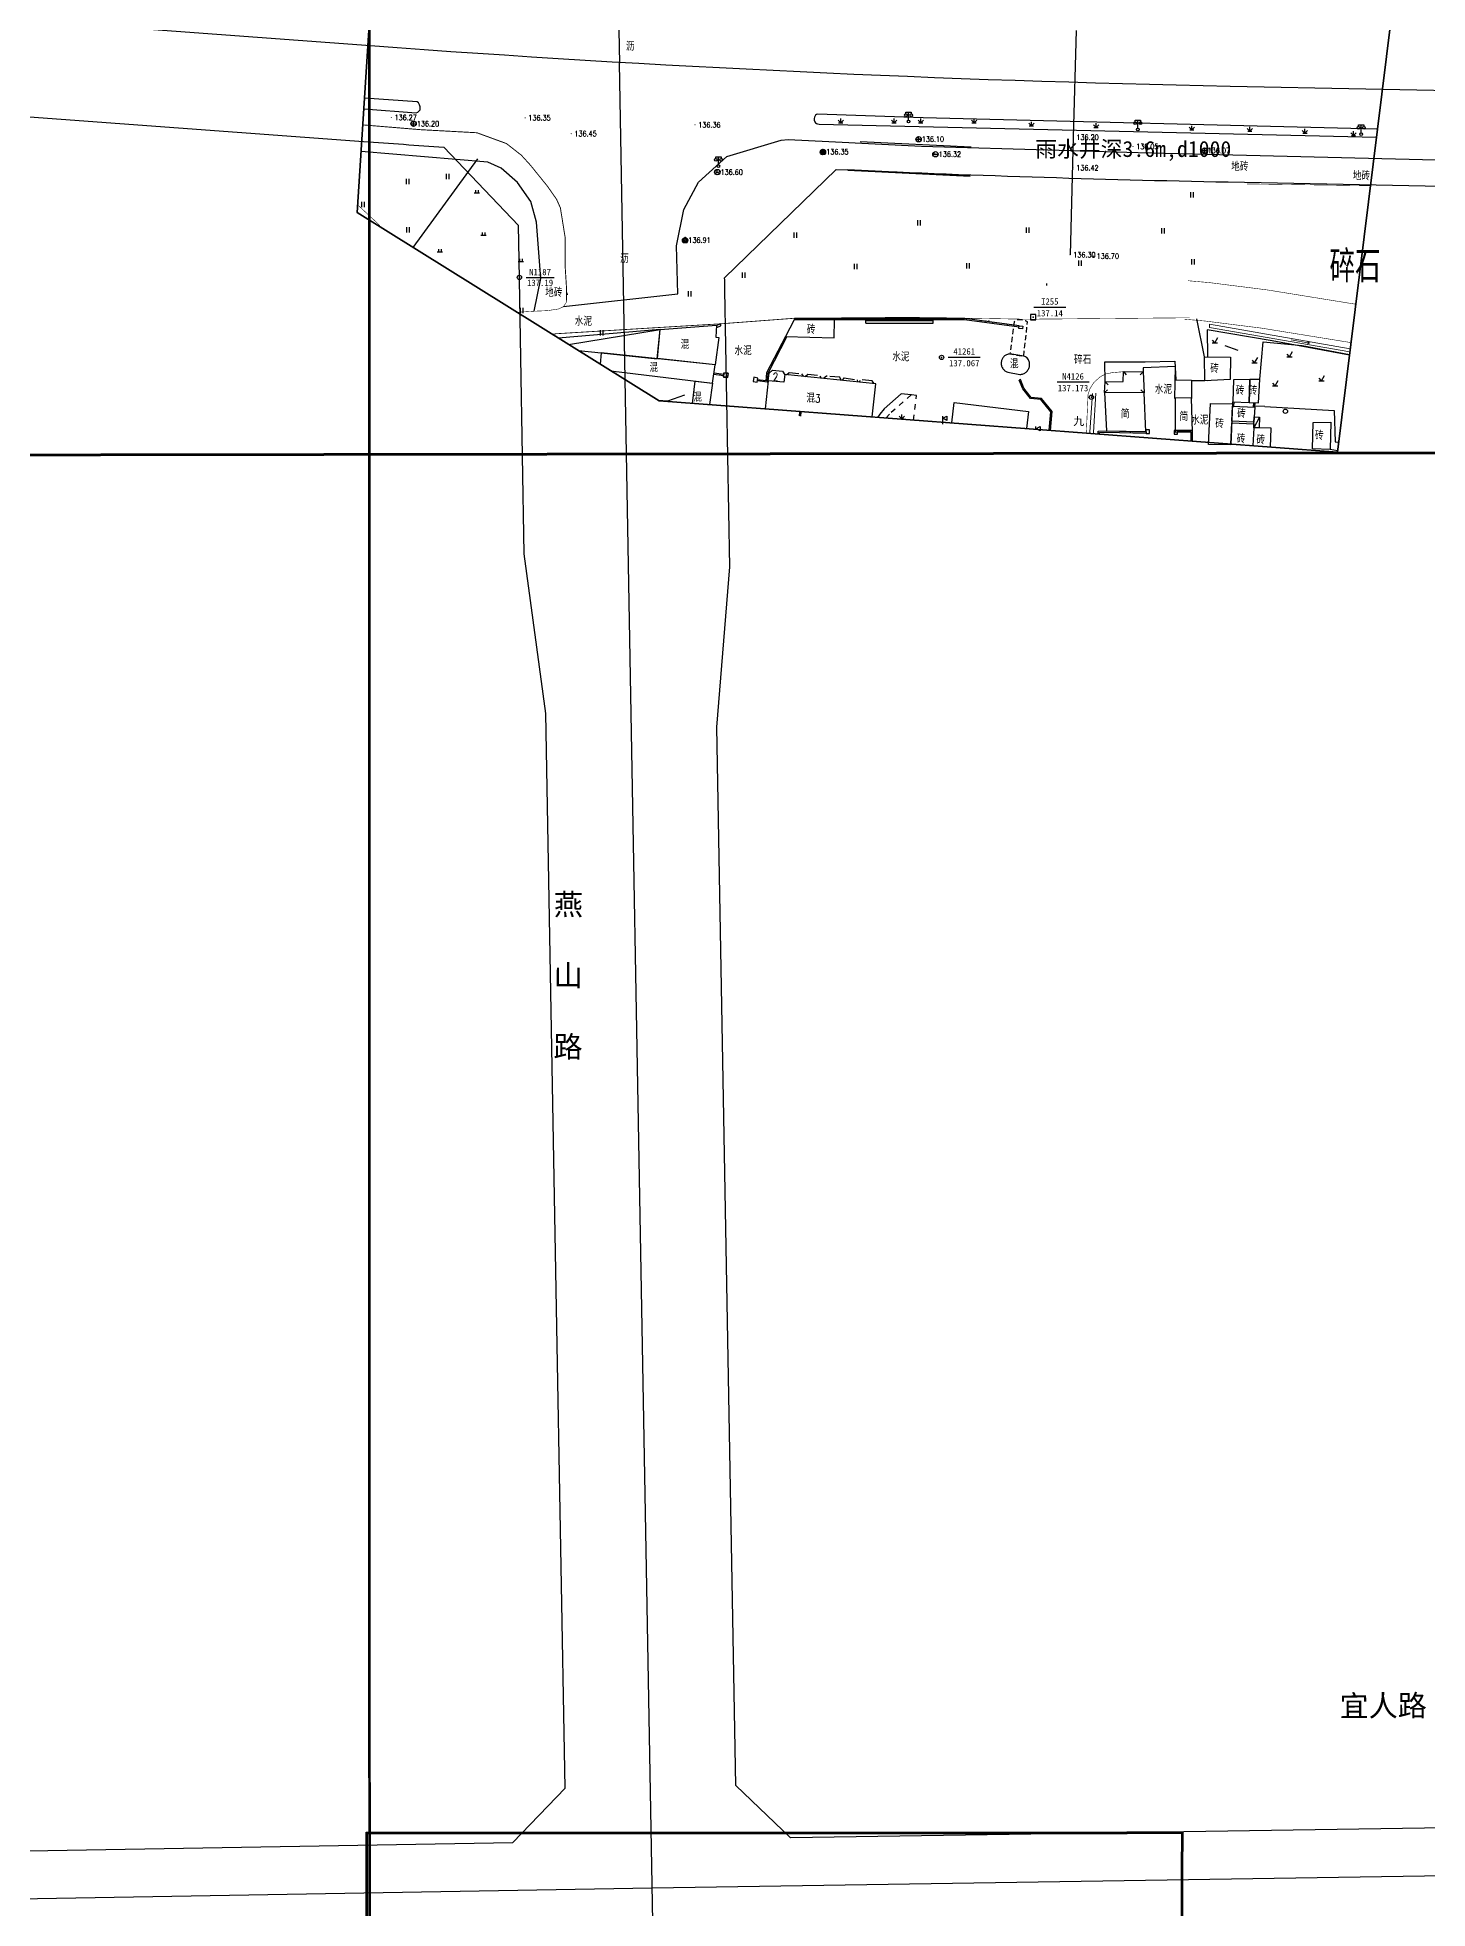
# Model space of a CAD drawing. Extents: x 529262 to 576451, y 2694391 to 2717535.
# Drawn here: x 565071.8 to 565332.5, y 2709856.5 to 2710207.3 of the extents above; entities that cross this region are included whole.
import ezdxf
from ezdxf.enums import TextEntityAlignment as Align
from ezdxf.xclip import XClip

# ---------------------------------------------------------------- set-up
doc = ezdxf.new("R2010")
doc.units = 0
doc.header["$XCLIPFRAME"] = 0
for name, pattern in [('ACAD_ISO12W100', [22, 12, -3, 0.5, -3, 0.5, -3]), ('CONTINOUS', [0]), ('X2', [10, 8, -2]), ('X32', [1.5, 1, -0.5]), ('X39', [3, 2.5, -0.5]), ('X5', [3, 2, -1]), ('X6', [2, 1, -1])]:
    doc.linetypes.add(name, pattern=pattern)
doc.layers.add('ASSIST', color=7, linetype='Continuous', plot=False)
doc.layers.add('现状管道深度（物探资料）', color=2, linetype='Continuous', plot=False)
for name, color, linetype in [('COMPONENT', 8, 'Continuous'), ('DLDW', 8, 'Continuous'), ('DLSS', 4, 'Continuous'), ('GCD', 8, 'Continuous'), ('GXYZ', 8, 'Continuous'), ('JMD', 8, 'Continuous'), ('KZD', 8, 'Continuous'), ('PP-COM', 7, 'Continuous'), ('RD-中线', 40, 'Continuous'), ('RD-红线', 7, 'Continuous'), ('RD-路名', 7, 'Continuous'), ('ZBTZ', 8, 'Continuous'), ('ZJ', 7, 'Continuous'), ('污水管径标注_W10-', 202, 'Continuous')]:
    doc.layers.add(name, color=color, linetype=linetype)
for name, color, linetype, lineweight in [('SXSS', 5, 'Continuous', 0), ('控制界线1', 30, 'ACAD_ISO12W100', 35), ('规划人行道', 130, 'CONTINOUS', 30), ('规划道路红线', 5, 'Continuous', 40)]:
    doc.layers.add(name, color=color, linetype=linetype, lineweight=lineweight)
doc.styles.add('HZ', font='rs.shx', dxfattribs={"width": 0.8, "bigfont": 'hztxt.shx'})
doc.styles.get("Standard").update_dxf_attribs({"font": '', "height": 2.5, "bigfont": 'smfs.shx'})
doc.styles.add('宋体', font='', dxfattribs={"width": 0.75})
doc.styles.add('等线体', font='simhei.ttf')
doc.styles.add('黑体', font='simhei.ttf')
doc.styles.get('Standard').set_extended_font_data('FangSong_GB2312')
doc.styles.get('宋体').set_extended_font_data('SimSun')
doc.linetypes.add('1161', pattern='A,0,[149,AAA.SHX,S=0.15,R=0,X=0,Y=0],-1.6', length=1.6)
doc.linetypes.add('445', pattern='A,8,-0.5,[147,AAA.SHX,S=1,R=0,X=0,Y=0],-1.5', length=10)

# ---------------------------------------------------------------- blocks, each defined once
blk = doc.blocks.new('A$C19FD0107')
at = {"layer": 'RD-中线', "color": 8, "linetype": 'Continuous', "flags": 128}
blk.add_lwpolyline([(-5819, 15908.17), (-5817.04, 15811.91)], dxfattribs=at)
blk.add_lwpolyline([(-6335.34, 15847.56, -0.022733), (-6280.83, 15846.02), (-5863.74, 15815.18, 0.013451), (-5702.53, 15807.61), (-5575.3, 15805.07, -0.027271), (-5520.95, 15801.01, -0.00117), (-5519.09, 15800.76), (-5286.59, 15769.48, 0.015336), (-5256.09, 15766.32), (-4915.64, 15741.63)], format="xyb", dxfattribs=at)
at = {"layer": 'RD-中线', "color": 8, "flags": 128}
blk.add_lwpolyline([(-5762.64, 14682.49), (-5762.64, 14832.98, 0.093166), (-5776.29, 14905.6), (-5791.17, 14943.77, -0.089115), (-5804.79, 15013.17), (-5808.36, 15235.17, -0.006763), (-5808.37, 15237.88), (-5807.76, 15293.23, 0.007241), (-5807.77, 15296.13), (-5817.04, 15811.91)], format="xyb", dxfattribs=at)
at = {"layer": 'RD-中线', "color": 8}
blk.add_lwpolyline([(-5541.36, 15473.92), (-5810.89, 15469.75)], dxfattribs=at)
at = {"layer": 'RD-中线', "color": 8, "flags": 128}
blk.add_lwpolyline([(-5810.89, 15469.73), (-5958.71, 15467.19)], dxfattribs=at)
at = {"layer": 'RD-红线', "color": 8}
blk.add_line((-5837.05, 15478.3), (-5827.23, 15488.48), dxfattribs=at)
at = {"layer": 'RD-红线', "color": 8, "linetype": 'Continuous', "flags": 128}
for points in [[(-6265.39, 15826.83), (-5865.06, 15797.23, 0.001254), (-5849.97, 15796.15)], [(-5776.43, 15791.98, 0.006095), (-5702.89, 15789.62), (-5582.77, 15787.21)]]:
    blk.add_lwpolyline(points, format="xyb", dxfattribs=at)
at = {"layer": 'RD-红线', "color": 8}
for points in [[(-5836, 15781.46), (-5849.97, 15796.15, 0.389018)], [(-5776.43, 15791.98), (-5797.32, 15771.64, 0.432604)]]:
    blk.add_lwpolyline(points, format="xyb", dxfattribs=at)
for points in [[(-5830.85, 15689.96), (-5834.89, 15719.9), (-5835.88, 15775.05), (-5836, 15781.46)], [(-5798.8, 15687.42), (-5796.34, 15717.47), (-5797.27, 15769.33), (-5797.31, 15771.19), (-5797.32, 15771.64)], [(-5795.23, 15488.97), (-5798.8, 15687.42)], [(-5784.98, 15479.15), (-5795.23, 15488.97)], [(-5559.52, 15482.64), (-5784.98, 15479.15)]]:
    blk.add_lwpolyline(points, dxfattribs=at)
at = {"layer": 'RD-红线', "color": 8, "flags": 128}
for points in [[(-5827.23, 15488.48), (-5828.85, 15578.46), (-5830.85, 15689.96)], [(-6124.15, 15473.35), (-5837.07, 15478.28)]]:
    blk.add_lwpolyline(points, dxfattribs=at)
blk = doc.blocks.new('GC200')
at = {"linetype": 'Continuous', "const_width": 0.2, "flags": 128}
blk.add_lwpolyline([(-0.1, 0, 1), (0.1, 0, 1)], format="xyb", close=True, dxfattribs=at)
blk = doc.blocks.new('gcbj0102')
for p, q in [((-1, 0), (1, 0)), ((0, -1), (0, 1))]:
    blk.add_line(p, q)
blk.add_circle((0, 0), 1)
blk = doc.blocks.new('*U11')
at = {"linetype": 'Continuous'}
for points in [[(-1.14, -0.07), (-0.87, -0.76), (-1.13, 0.09)], [(-1.13, 0.09), (-0.73, -0.88), (-1.09, 0.24)], [(-0.73, -0.88), (-1.13, 0.09), (-0.87, -0.76)], [(-0.36, 0.24), (-0.55, 0.84), (-1.09, 0.24)], [(-0.73, 0.74), (-1.09, 0.24), (-0.55, 0.84)], [(-1.09, 0.24), (-0.73, 0.74), (-1.01, 0.43)], [(-0.5, -0.19), (-1.09, 0.24), (-0.73, -0.88)], [(-0.88, 0.6), (-1.01, 0.43), (-0.73, 0.74)], [(-0.55, 0.84), (-0.36, 0.24), (-0.35, 0.91)], [(-0.14, 0.93), (-0.35, 0.91), (-0.36, 0.24)], [(-0.14, 0.93), (0.09, 0.24), (0.07, 0.91)], [(0.81, 0.24), (0.07, 0.91), (0.09, 0.24)], [(0.07, 0.91), (0.81, 0.24), (0.27, 0.84)], [(0.22, -0.19), (0.45, -0.88), (0.81, 0.24)], [(0.73, 0.43), (0.27, 0.84), (0.81, 0.24)], [(0.27, 0.84), (0.73, 0.43), (0.45, 0.74)], [(0.6, 0.6), (0.45, 0.74), (0.73, 0.43)], [(0.59, -0.76), (0.81, 0.24), (0.45, -0.88)], [(0.81, 0.24), (0.59, -0.76), (0.85, 0.09)], [(0.7, -0.61), (0.85, 0.09), (0.59, -0.76)], [(0.85, 0.09), (0.7, -0.61), (0.86, -0.07)], [(-0.87, -0.76), (-1.14, -0.07), (-0.98, -0.61)], [(-1.12, -0.26), (-0.98, -0.61), (-1.14, -0.07)], [(-0.98, -0.61), (-1.12, -0.26), (-1.07, -0.44)], [(-0.73, -0.88), (-0.55, -0.98), (-0.14, -0.45)], [(-0.35, -1.05), (-0.14, -0.45), (-0.55, -0.98)], [(-0.14, -0.45), (-0.35, -1.05), (0.45, -0.88)], [(-0.14, -1.07), (0.45, -0.88), (-0.35, -1.05)], [(0.45, -0.88), (-0.14, -1.07), (0.27, -0.98)], [(0.07, -1.05), (0.27, -0.98), (-0.14, -1.07)], [(0.79, -0.44), (0.86, -0.07), (0.7, -0.61)], [(0.86, -0.07), (0.79, -0.44), (0.84, -0.26)]]:
    blk.add_solid(points, dxfattribs=at)
blk = doc.blocks.new('gcbj0112')
at = {"linetype": 'Continuous'}
for p, q in [((-1.09, 0.24), (-0.5, -0.19)), ((-0.36, 0.24), (-1.09, 0.24)), ((-0.14, 0.93), (-0.36, 0.24)), ((0.09, 0.24), (-0.14, 0.93)), ((0.81, 0.24), (0.09, 0.24)), ((0.22, -0.19), (0.81, 0.24)), ((-0.5, -0.19), (-0.73, -0.88)), ((-0.73, -0.88), (-0.14, -0.45)), ((-0.14, -0.45), (0.45, -0.88)), ((0.45, -0.88), (0.22, -0.19))]:
    blk.add_line(p, q, dxfattribs=at)
blk.add_circle((-0.14, -0.07), 1, dxfattribs=at)
for p in [(-1.09, 0.24), (-0.14, 0.93), (0.81, 0.24), (-0.73, -0.88), (0.45, -0.88)]:
    blk.add_point(p, dxfattribs=at)
blk.add_blockref('*U11', (0, 0), dxfattribs=at)
blk = doc.blocks.new('gcbj0101')
blk.add_line((-1, 0), (1, 0))
blk.add_circle((0, 0), 1)
blk = doc.blocks.new('gcbj0107')
for q in [(-0.87, -0.5), (0, 1), (0.87, -0.5)]:
    blk.add_line((0, 0), q)
blk.add_circle((0, 0), 1)

msp = doc.modelspace()

# ---------------------------------------------------------------- linework, layer by layer
at = {"const_width": 0.5}
for points in [[(565062.29, 2710848.526), (565062.311, 2710129.036), (565387.805, 2710129.522), (565387.797, 2710202.437), (565633.664, 2710202.354), (565633.677, 2710848.495), (565062.29, 2710848.526)], [(564562.501, 2710307.522), (564562.421, 2709590.678), (564888.143, 2709590.86), (564888.226, 2709664.058), (565134.095, 2709664.095), (565134.027, 2710310.134), (564562.501, 2710307.522)], [(565286.483, 2709870.726), (565133.543, 2709870.659), (565133.687, 2709298.957), (565665.616, 2709299.237), (565665.521, 2709371.101), (565911.301, 2709371.252), (565911.184, 2709809.956), (565286.302, 2709807.243), (565286.483, 2709870.726)]]:
    msp.add_lwpolyline(points, dxfattribs=at)
at = {"layer": 'ASSIST', "color": 252, "linetype": 'Continuous', "flags": 128}
for points in [[(565227.121, 2710153.749), (565239.771, 2710153.755)], [(565227.121, 2710153.749), (565239.771, 2710153.755)], [(565193.125, 2710140.233), (565189.942, 2710139.141), (565188.233, 2710139.272)], [(565193.125, 2710140.233), (565189.942, 2710139.141), (565188.233, 2710139.272)]]:
    msp.add_lwpolyline(points, dxfattribs=at)
at = {"layer": 'ASSIST', "color": 252, "linetype": 'Continuous', "elevation": 135.708, "flags": 128}
msp.add_lwpolyline([(565294.461, 2710149.589), (565296.888, 2710148.698)], dxfattribs=at)
msp.add_lwpolyline([(565294.461, 2710149.589), (565296.888, 2710148.698)], dxfattribs=at)
at = {"layer": 'ASSIST', "color": 252, "linetype": 'Continuous'}
for p in [(565216.954, 2710154.648), (565216.954, 2710154.648), (565249.665, 2710154.117), (565249.665, 2710154.117), (565250.192, 2710154.1), (565250.192, 2710154.1)]:
    msp.add_point(p, dxfattribs=at)
at = {"layer": 'DLDW', "color": 252}
for p, q in [((565234.676, 2710192.992, 138.652), (565234.676, 2710193.292, 138.652)), ((565234.676, 2710193.292, 138.652), (565235.676, 2710193.292, 138.652)), ((565235.176, 2710191.792, 138.652), (565235.176, 2710193.292, 138.652)), ((565235.676, 2710193.292, 138.652), (565235.676, 2710192.992, 138.652)), ((565277.655, 2710191.514, 139.499), (565277.655, 2710191.814, 139.499)), ((565277.655, 2710191.814, 139.499), (565278.655, 2710191.814, 139.499)), ((565278.155, 2710190.314, 139.499), (565278.155, 2710191.814, 139.499)), ((565278.655, 2710191.814, 139.499), (565278.655, 2710191.514, 139.499)), ((565319.537, 2710190.626, 140.976), (565319.537, 2710190.926, 140.976)), ((565319.537, 2710190.926, 140.976), (565320.537, 2710190.926, 140.976)), ((565320.037, 2710189.426, 140.976), (565320.037, 2710190.926, 140.976)), ((565320.537, 2710190.926, 140.976), (565320.537, 2710190.626, 140.976)), ((565198.991, 2710184.625, 138.679), (565198.991, 2710184.925, 138.679)), ((565198.991, 2710184.925, 138.679), (565199.991, 2710184.925, 138.679)), ((565199.491, 2710183.425, 138.679), (565199.491, 2710184.925, 138.679)), ((565199.991, 2710184.925, 138.679), (565199.991, 2710184.625, 138.679)), ((565241.568, 2710134.811, 136.973), (565241.568, 2710136.311, 136.973)), ((565241.568, 2710135.911, 136.973), (565242.368, 2710136.311, 136.973)), ((565242.368, 2710135.511, 136.973), (565241.568, 2710135.911, 136.973)), ((565242.368, 2710136.311, 136.973), (565242.368, 2710135.511, 136.973)), ((565259.042, 2710133.964, 136.884), (565259.842, 2710134.364, 136.884)), ((565259.042, 2710133.854), (565259.042, 2710134.364)), ((565259.842, 2710133.564, 136.884), (565259.042, 2710133.964, 136.884)), ((565259.842, 2710134.364, 136.884), (565259.842, 2710133.564, 136.884))]:
    msp.add_line(p, q, dxfattribs=at)
at = {"layer": 'DLDW', "color": 252, "linetype": 'Continuous'}
for p, q in [((565227.12, 2710154.749), (565239.771, 2710154.755)), ((565227.121, 2710153.749), (565227.12, 2710154.749)), ((565227.121, 2710154.249), (565239.771, 2710154.255)), ((565239.771, 2710153.755), (565239.771, 2710154.755))]:
    msp.add_line(p, q, dxfattribs=at)
at = {"layer": 'DLDW', "color": 252, "linetype": '1161', "flags": 128}
msp.add_lwpolyline([(565243.25, 2710135.046), (565243.731, 2710138.875), (565257.673, 2710137.167), (565257.281, 2710133.987)], dxfattribs=at)
at = {"layer": 'DLDW', "color": 252}
for centre in [(565234.676, 2710192.742, 138.652), (565235.176, 2710191.542, 138.652), (565235.676, 2710192.742, 138.652), (565277.655, 2710191.264, 139.499), (565278.655, 2710191.264, 139.499), (565278.155, 2710190.064, 139.499), (565319.537, 2710190.376, 140.976), (565320.037, 2710189.175, 140.976), (565320.537, 2710190.376, 140.976), (565198.991, 2710184.375, 138.679), (565199.991, 2710184.375, 138.679), (565199.491, 2710183.175, 138.679)]:
    msp.add_circle(centre, 0.25, dxfattribs=at)
at = {"layer": 'DLSS', "linetype": 'Continuous', "flags": 128}
for points, const_width, elevation in [([(565132.813, 2710190.926), (565143.596, 2710190.03), (565154.213, 2710189.452), (565159.758, 2710187.424), (565162.553, 2710185.237), (565164.258, 2710183.365), (565167.416, 2710179.457), (565169.166, 2710176.96), (565169.871, 2710175.356), (565170.786, 2710169.669), (565170.787, 2710164.065), (565171.033, 2710160.073), (565170.983, 2710157.639)], 0.175, 136.085), ([(565321.764, 2710179.518), (565298.651, 2710179.86)], 0.1, 24.55), ([(565287.577, 2710161.709), (565291.575, 2710161.355), (565302.411, 2710159.989), (565319.013, 2710157.304)], 0.1, 24.55), ([(565257.201, 2710154.493), (565287.894, 2710154.763)], 0.1, 136.869), ([(565286.939, 2710154.492), (565290.802, 2710154.15), (565301.379, 2710152.817), (565318.121, 2710150.109)], 0.1, 24.55), ([(565275.447, 2710144.66), (565273.308, 2710144.46), (565272.067, 2710144.213), (565271.111, 2710143.697), (565269.927, 2710142.646), (565269.182, 2710141.482), (565268.8, 2710140.332)], 0.1, 136.818), ([(565268.494, 2710133.14), (565268.829, 2710140.374)], 0.1, 139.191)]:
    msp.add_lwpolyline(points, dxfattribs=dict(at, const_width=const_width, elevation=elevation))
at = {"layer": 'DLSS', "linetype": 'Continuous', "elevation": 137.278, "flags": 128}
msp.add_lwpolyline([(565191.88, 2710159.221), (565191.672, 2710168.258), (565193.014, 2710175.05), (565195.798, 2710180.168), (565201.056, 2710185.021), (565211.246, 2710188.078), (565212.611, 2710188.178), (565220.222, 2710187.832), (565237.616, 2710186.931), (565263.387, 2710186.162), (565278.244, 2710185.729), (565410.335, 2710182.487), (565423.672, 2710182.393), (565427.826, 2710180.632), (565437.131, 2710172.683), (565442.572, 2710162.978)], dxfattribs=at)
at = {"layer": 'DLSS', "linetype": 'X2', "const_width": 0.1, "flags": 128}
for points in [[(565136.325, 2710171.626), (565135.673, 2710172.389), (565131.853, 2710175.936)], [(565170.983, 2710157.639), (565170.452, 2710156.858), (565169.524, 2710156.412), (565167.464, 2710156.102), (565164.93, 2710155.99), (565161.735, 2710155.788)]]:
    msp.add_lwpolyline(points, dxfattribs=at)
at = {"layer": 'DLSS', "linetype": 'Continuous', "const_width": 0.15, "flags": 128}
for points in [[(565186.992, 2710152.857), (565169.172, 2710151.776), (565168.32, 2710151.684)], [(565186.992, 2710152.857), (565199.931, 2710153.633), (565213.751, 2710154.673), (565234.745, 2710154.833), (565245.351, 2710154.703)]]:
    msp.add_lwpolyline(points, dxfattribs=at)
at = {"layer": 'DLSS', "linetype": 'Continuous', "const_width": 0.1}
msp.add_lwpolyline([(565257.201, 2710154.493), (565245.351, 2710154.703)], dxfattribs=at)
at = {"layer": 'DLSS', "linetype": 'X6', "elevation": 137.162}
msp.add_lwpolyline([(565236.098, 2710135.586), (565236.675, 2710140.174), (565235.622, 2710140.309), (565231.573, 2710136.711), (565230.953, 2710135.974)], dxfattribs=at)
at = {"layer": 'JMD', "linetype": 'Continuous'}
for p, q in [((565261.108, 2710160.809, 137.286), (565261.116, 2710161.209, 137.286)), ((565171.174, 2710159.067, 137.286), (565171.152, 2710159.467, 137.286)), ((565213.754, 2710154.649), (565213.707, 2710154.398)), ((565215.982, 2710154.7), (565215.982, 2710154.45)), ((565218.754, 2710154.646), (565218.754, 2710154.406)), ((565220.982, 2710154.694), (565220.982, 2710154.444)), ((565223.754, 2710154.642), (565223.754, 2710154.402)), ((565225.982, 2710154.688), (565225.982, 2710154.438)), ((565228.754, 2710154.638), (565228.754, 2710154.398)), ((565230.982, 2710154.682), (565230.982, 2710154.432)), ((565233.754, 2710154.635), (565233.754, 2710154.395)), ((565235.982, 2710154.674), (565235.982, 2710154.424)), ((565238.754, 2710154.631), (565238.754, 2710154.391)), ((565240.982, 2710154.667), (565240.982, 2710154.417)), ((565243.754, 2710154.628), (565243.754, 2710154.388)), ((565245.979, 2710154.614), (565245.942, 2710154.367)), ((565248.727, 2710154.221), (565248.695, 2710153.983)), ((565248.727, 2710154.221), (565248.707, 2710154.072)), ((565250.924, 2710153.876), (565250.887, 2710153.629)), ((565253.683, 2710153.56), (565253.651, 2710153.322)), ((565171.422, 2710149.751), (565188.58, 2710152.555)), ((565211.758, 2710150.628), (565211.971, 2710150.517)), ((565209.461, 2710146.186), (565209.675, 2710146.076)), ((565199.776, 2710144.231, 137.202), (565199.742, 2710143.993, 137.202)), ((565208.422, 2710143.204), (565208.672, 2710143.186)), ((565256.128, 2710143.163, 135.918), (565255.897, 2710143.068)), ((565272.043, 2710142.772), (565272.592, 2710142.19)), ((565275.444, 2710144.67), (565276.001, 2710144.096)), ((565279.158, 2710144.658), (565278.603, 2710144.082)), ((565257.721, 2710140.45), (565257.528, 2710140.308)), ((565257.921, 2710140.15), (565257.727, 2710139.993)), ((565271.886, 2710140.73), (565272.474, 2710141.272)), ((565279.321, 2710140.693), (565278.745, 2710141.249)), ((565261.549, 2710137.845), (565261.362, 2710137.694)), ((565261.787, 2710137.6), (565261.593, 2710137.443)), ((565295.942, 2710138.633), (565296.192, 2710138.625)), ((565300.129, 2710138.507), (565299.879, 2710138.515)), ((565300.991, 2710136.111, 136.553), (565299.9, 2710134.152, 137.573)), ((565276.717, 2710133.449), (565276.712, 2710133.199)), ((565287.301, 2710133.629), (565287.301, 2710133.379))]:
    msp.add_line(p, q, dxfattribs=at)
at = {"layer": 'JMD', "linetype": 'Continuous', "flags": 128}
for points, elevation in [([(565188.582, 2710152.557), (565199.175, 2710153.349), (565199.021, 2710151.136), (565199.568, 2710151.065), (565198.901, 2710145.933), (565188.056, 2710147.144)], 138.351), ([(565290.688, 2710147.446), (565295.559, 2710147.38), (565295.474, 2710143.195), (565290.745, 2710142.917)], 136.651), ([(565271.886, 2710140.73), (565272.043, 2710142.772), (565275.396, 2710142.831), (565275.444, 2710144.67), (565279.158, 2710144.658), (565279.321, 2710140.693)], 137.057), ([(565299.161, 2710143.198), (565296.085, 2710143.123), (565295.954, 2710138.992), (565299.024, 2710138.894)], 136.983), ([(565301.009, 2710143.193), (565299.161, 2710143.198), (565299.024, 2710138.894), (565300.781, 2710138.838)], 136.983), ([(565271.886, 2710140.73), (565272.28, 2710133.58), (565279.665, 2710133.446), (565279.333, 2710140.679)], 137.057), ([(565288.245, 2710139.718), (565285.131, 2710139.757), (565285.15, 2710133.313), (565288.425, 2710133.402)], 137.12), ([(565291.766, 2710138.682), (565295.942, 2710138.633), (565295.61, 2710130.934), (565291.425, 2710131.019)], 136.775), ([(565299.939, 2710135.191), (565295.802, 2710135.37), (565295.922, 2710138.161), (565300.112, 2710137.98)], 137.511), ([(565300.991, 2710136.111), (565300.926, 2710134.119), (565299.9, 2710134.152), (565299.937, 2710134.874), (565299.939, 2710135.191), (565300, 2710136.173)], 136.553), ([(565280.329, 2710133.073), (565280.337, 2710133.751), (565279.66, 2710133.759), (565279.693, 2710133.083)], 137.584), ([(565314.335, 2710135.175), (565314.251, 2710130.057), (565310.902, 2710130.162), (565311.057, 2710135.144)], 136.962)]:
    msp.add_lwpolyline(points, close=True, dxfattribs=dict(at, elevation=elevation))
for points in [[(565199.145, 2710152.954), (565199.967, 2710153.249), (565199.97, 2710153.619), (565199.166, 2710153.33)], [(565212.09, 2710151.27), (565221.207, 2710151.01), (565221.27, 2710154.395), (565213.707, 2710154.398)], [(565255.934, 2710153.259), (565256.598, 2710153.188), (565256.52, 2710152.69), (565255.856, 2710152.761)], [(565201.258, 2710143.561), (565201.325, 2710144.353), (565200.512, 2710144.393), (565200.445, 2710143.601)], [(565200.548, 2710144.425), (565201.334, 2710144.312), (565201.239, 2710143.551), (565200.453, 2710143.664)], [(565206.918, 2710143.443), (565206.141, 2710143.598), (565205.998, 2710142.823), (565206.775, 2710142.668)], [(565285.609, 2710132.944), (565285.617, 2710133.628), (565285.13, 2710133.628), (565284.98, 2710133.63), (565284.972, 2710132.954)]]:
    msp.add_lwpolyline(points, close=True, dxfattribs=at)
for points in [[(565255.897, 2710153.022), (565245.675, 2710154.386), (565213.707, 2710154.398)], [(565255.934, 2710153.259), (565245.691, 2710154.626), (565213.754, 2710154.649)], [(565173.263, 2710148.603), (565177.548, 2710148.188), (565188.05, 2710147.079), (565188.58, 2710152.555), (565169.474, 2710150.965)], [(565212.356, 2710151.263), (565208.781, 2710144.347), (565208.64, 2710142.685), (565206.82, 2710142.916)], [(565212.09, 2710151.27), (565208.546, 2710144.415), (565208.422, 2710142.954), (565206.864, 2710143.152)], [(565254.139, 2710147.991), (565253.989, 2710147.972), (565253.842, 2710147.94), (565253.697, 2710147.896), (565253.557, 2710147.839), (565253.422, 2710147.771), (565253.294, 2710147.691), (565253.173, 2710147.6), (565253.06, 2710147.5), (565252.957, 2710147.39), (565252.863, 2710147.271), (565252.78, 2710147.145), (565252.708, 2710147.012), (565252.647, 2710146.874), (565252.599, 2710146.731), (565252.563, 2710146.584), (565252.54, 2710146.435), (565252.529, 2710146.284), (565252.532, 2710146.133), (565252.548, 2710145.983), (565252.576, 2710145.834), (565252.618, 2710145.689), (565252.671, 2710145.548), (565252.737, 2710145.412), (565252.813, 2710145.282), (565252.901, 2710145.159), (565252.999, 2710145.044), (565253.107, 2710144.938), (565253.223, 2710144.841), (565253.347, 2710144.755), (565253.478, 2710144.68), (565253.615, 2710144.616), (565253.757, 2710144.565), (565256.021, 2710144.125), (565256.187, 2710144.135), (565256.351, 2710144.16), (565256.513, 2710144.199), (565256.67, 2710144.252), (565256.822, 2710144.319), (565256.967, 2710144.399), (565257.105, 2710144.492), (565257.234, 2710144.597), (565257.353, 2710144.713), (565257.461, 2710144.839), (565257.558, 2710144.974), (565257.642, 2710145.117), (565257.714, 2710145.267), (565257.771, 2710145.422), (565257.815, 2710145.583), (565257.844, 2710145.746), (565257.859, 2710145.912), (565257.859, 2710146.078), (565257.844, 2710146.243), (565257.814, 2710146.407), (565257.771, 2710146.567), (565257.713, 2710146.722), (565257.641, 2710146.872), (565257.55, 2710147.065), (565257.395, 2710147.245), (565257.264, 2710147.338), (565257.079, 2710147.433), (565256.75, 2710147.554), (565254.153, 2710147.984)], [(565261.561, 2710133.664), (565261.856, 2710137.12), (565259.988, 2710139.414), (565258.045, 2710139.598), (565256.568, 2710141.431), (565255.897, 2710143.068)], [(565295.942, 2710138.633), (565295.954, 2710138.992)], [(565296.177, 2710138.15), (565296.204, 2710138.984)], [(565299.862, 2710137.988), (565299.89, 2710138.867)], [(565300.112, 2710137.98), (565300.14, 2710138.859)], [(565270.716, 2710132.973), (565270.717, 2710133.498)], [(565270.717, 2710133.498), (565272.275, 2710133.545)], [(565270.966, 2710132.954), (565270.967, 2710133.256)], [(565270.967, 2710133.256), (565272.283, 2710133.295)], [(565272.27, 2710133.295), (565279.69, 2710133.135)], [(565272.275, 2710133.545), (565279.678, 2710133.385)], [(565288.424, 2710133.63), (565285.617, 2710133.628)], [(565288.174, 2710133.38), (565285.617, 2710133.378)], [(565288.172, 2710131.655), (565288.174, 2710133.38)], [(565288.422, 2710131.636), (565288.424, 2710133.63)]]:
    msp.add_lwpolyline(points, dxfattribs=at)
at = {"layer": 'JMD', "linetype": 'X32', "flags": 128}
msp.add_lwpolyline([(565256.75, 2710147.554), (565257.472, 2710153.998), (565257.331, 2710154.087), (565257.108, 2710154.171), (565256.657, 2710154.305), (565256.304, 2710154.374), (565255.907, 2710154.386), (565255.507, 2710154.365), (565255.194, 2710154.24), (565254.97, 2710153.993), (565254.153, 2710147.984)], close=True, dxfattribs=at)
at = {"layer": 'JMD', "linetype": '445', "flags": 128}
for points, elevation in [([(565317.828, 2710147.739), (565303.34, 2710150.421), (565291.188, 2710152.528), (565291.219, 2710147.439)], 136.273), ([(565301.012, 2710143.242), (565301.683, 2710150.26), (565308.975, 2710149.563), (565317.848, 2710147.902)], 136.92), ([(565302.005, 2710138.11), (565314.984, 2710137.399), (565315.16, 2710131.497), (565315.812, 2710131.463)], 136.57)]:
    msp.add_lwpolyline(points, dxfattribs=dict(at, elevation=elevation))
at = {"layer": 'JMD', "linetype": 'Continuous', "flags": 128}
for points, elevation in [([(565179.357, 2710144.805), (565198.398, 2710142.493), (565198.901, 2710145.933), (565177.548, 2710148.188), (565177.331, 2710146.067)], 138.351), ([(565194.664, 2710138.713), (565195.17, 2710142.885), (565198.398, 2710142.493), (565197.812, 2710138.476)], 138.351), ([(565200.469, 2710143.89), (565198.666, 2710144.145)], 137.202), ([(565200.49, 2710144.13), (565198.705, 2710144.382)], 137.202), ([(565228.368, 2710136.169), (565229.027, 2710142.394), (565211.958, 2710144.121), (565211.775, 2710142.663), (565208.84, 2710142.926), (565208.28, 2710137.686)], 138.763), ([(565261.81, 2710133.645), (565262.114, 2710137.199), (565260.116, 2710139.653), (565258.173, 2710139.837), (565256.785, 2710141.559), (565256.128, 2710143.163)], 135.918), ([(565295.617, 2710131.093), (565295.788, 2710135.053), (565299.937, 2710134.874), (565299.9, 2710134.152), (565299.709, 2710130.784)], 137.585), ([(565303.029, 2710130.533), (565303.144, 2710134.047), (565299.9, 2710134.152), (565299.709, 2710130.784)], 137.573)]:
    msp.add_lwpolyline(points, dxfattribs=dict(at, elevation=elevation))
at = {"layer": 'JMD', "linetype": 'X5', "elevation": -858.973}
msp.add_lwpolyline([(565208.851, 2710142.89), (565209.006, 2710144.381), (565209.659, 2710144.911), (565211.543, 2710144.774), (565211.971, 2710144.084)], dxfattribs=at)
at = {"layer": 'JMD', "linetype": 'X39', "flags": 128}
for points, elevation in [([(565212.292, 2710144.091), (565212.775, 2710144.525), (565215.019, 2710144.304), (565215.451, 2710143.773)], 139.399), ([(565215.773, 2710143.744), (565216.274, 2710144.177), (565218.503, 2710143.945), (565218.797, 2710143.429)], 139.788), ([(565222.499, 2710143.065), (565222.274, 2710143.613), (565219.778, 2710143.82), (565219.237, 2710143.385)], 143.228), ([(565228.715, 2710142.429), (565228.317, 2710142.955), (565226.32, 2710143.164), (565226.01, 2710142.952), (565225.85, 2710142.716)], 140.494)]:
    msp.add_lwpolyline(points, dxfattribs=dict(at, elevation=elevation))
msp.add_lwpolyline([(565222.781, 2710143.026), (565223.093, 2710143.487), (565225.542, 2710143.145), (565225.612, 2710142.74)], dxfattribs=at)
at = {"layer": 'JMD', "const_width": 1}
msp.add_lwpolyline([(565214.594, 2710136.832), (565215.092, 2710136.79)], dxfattribs=at)
at = {"layer": 'KZD', "linetype": 'Continuous'}
for p, q in [((565163.435, 2710162.33, 137.19), (565168.685, 2710162.33, 137.19)), ((565264.655, 2710156.713), (565258.655, 2710156.713)), ((565248.607, 2710147.338, 137.067), (565242.607, 2710147.338, 137.067)), ((565269.01, 2710142.674, 137.173), (565263.01, 2710142.674, 137.173))]:
    msp.add_line(p, q, dxfattribs=at)
at = {"layer": 'KZD'}
msp.add_lwpolyline([(565258.028, 2710154.373), (565259.028, 2710154.373), (565259.028, 2710155.373), (565258.028, 2710155.373)], close=True, dxfattribs=at)
for centre in [(565162.185, 2710162.33, 137.19), (565241.357, 2710147.338, 137.067), (565269.451, 2710139.87, 137.173)]:
    msp.add_circle(centre, 0.4, dxfattribs=at)
for p in [(565162.185, 2710162.33, 137.19), (565258.528, 2710154.873, 137.139), (565241.357, 2710147.338, 137.067), (565269.451, 2710139.87, 137.173)]:
    msp.add_point(p, dxfattribs=at)
at = {"layer": 'SXSS', "color": 8}
for p, q in [((565306.892, 2710150.657), (565310.329, 2710149.994)), ((565310.329, 2710149.994), (565309.872, 2710149.79)), ((565310.329, 2710149.994), (565309.981, 2710150.353))]:
    msp.add_line(p, q, dxfattribs=at)
at = {"layer": 'SXSS', "color": 8, "linetype": 'Continuous', "flags": 128}
for points, elevation in [([(565291.608, 2710153.563), (565291.577, 2710152.956)], 136.649), ([(565317.905, 2710148.361), (565291.577, 2710152.956)], 136.509), ([(565317.979, 2710148.96), (565291.608, 2710153.563)], 136.509), ([(565269.649, 2710140.54), (565269.145, 2710133.346), (565269.146, 2710133.091)], 137.152), ([(565270.289, 2710140.637), (565269.831, 2710133.224), (565269.831, 2710133.039)], 137.14)]:
    msp.add_lwpolyline(points, dxfattribs=dict(at, elevation=elevation))
at = {"layer": 'ZBTZ'}
for p, q in [((565221.941, 2710191.794), (565222.441, 2710191.294)), ((565222.441, 2710191.294), (565222.441, 2710192.094)), ((565222.441, 2710191.294), (565222.941, 2710191.794)), ((565231.941, 2710191.794), (565232.441, 2710191.294)), ((565232.441, 2710191.294), (565232.441, 2710192.094)), ((565232.441, 2710191.294), (565232.941, 2710191.794)), ((565236.941, 2710191.794), (565237.441, 2710191.294)), ((565237.441, 2710191.294), (565237.441, 2710192.094)), ((565237.441, 2710191.294), (565237.941, 2710191.794)), ((565246.941, 2710191.794), (565247.441, 2710191.294)), ((565247.441, 2710191.294), (565247.441, 2710192.094)), ((565247.441, 2710191.294), (565247.941, 2710191.794)), ((565258.207, 2710190.727), (565258.207, 2710191.527)), ((565222.041, 2710191.294), (565222.841, 2710191.294)), ((565232.041, 2710191.294), (565232.841, 2710191.294)), ((565237.041, 2710191.294), (565237.841, 2710191.294)), ((565247.041, 2710191.294), (565247.841, 2710191.294)), ((565257.707, 2710191.227), (565258.207, 2710190.727)), ((565257.807, 2710190.727), (565258.607, 2710190.727)), ((565258.207, 2710190.727), (565258.707, 2710191.227)), ((565269.827, 2710190.93), (565270.327, 2710190.43)), ((565269.927, 2710190.43), (565270.727, 2710190.43)), ((565270.327, 2710190.43), (565270.327, 2710191.23)), ((565270.327, 2710190.43), (565270.827, 2710190.93)), ((565287.784, 2710190.475), (565288.284, 2710189.975)), ((565287.884, 2710189.975), (565288.684, 2710189.975)), ((565288.284, 2710189.975), (565288.284, 2710190.775)), ((565288.284, 2710189.975), (565288.784, 2710190.475)), ((565298.666, 2710190.277), (565299.166, 2710189.777)), ((565298.766, 2710189.777), (565299.566, 2710189.777)), ((565299.166, 2710189.777), (565299.166, 2710190.577)), ((565299.166, 2710189.777), (565299.666, 2710190.277)), ((565308.986, 2710189.886), (565309.486, 2710189.386)), ((565309.086, 2710189.386), (565309.886, 2710189.386)), ((565309.486, 2710189.386), (565309.486, 2710190.186)), ((565309.486, 2710189.386), (565309.986, 2710189.886)), ((565318.106, 2710189.461), (565318.606, 2710188.961)), ((565318.206, 2710188.961), (565319.006, 2710188.961)), ((565318.606, 2710188.961), (565318.606, 2710189.761)), ((565318.606, 2710188.961), (565319.106, 2710189.461)), ((565148.53, 2710180.733), (565148.53, 2710181.733)), ((565149.03, 2710180.733), (565149.03, 2710181.733)), ((565140.986, 2710179.794), (565140.986, 2710180.794)), ((565141.486, 2710179.794), (565141.486, 2710180.794)), ((565153.707, 2710178.187), (565154.707, 2710178.187)), ((565153.957, 2710178.687), (565153.957, 2710178.187)), ((565154.457, 2710178.687), (565154.457, 2710178.187)), ((565288.126, 2710177.293), (565288.126, 2710178.293)), ((565288.626, 2710177.293), (565288.626, 2710178.293)), ((565132.606, 2710175.53), (565132.606, 2710176.53)), ((565133.106, 2710175.53), (565133.106, 2710176.53)), ((565141.073, 2710170.777), (565141.073, 2710171.777)), ((565141.573, 2710170.777), (565141.573, 2710171.777)), ((565155.218, 2710170.746), (565155.218, 2710170.246)), ((565155.718, 2710170.746), (565155.718, 2710170.246)), ((565213.693, 2710169.756), (565213.693, 2710170.756)), ((565214.193, 2710169.756), (565214.193, 2710170.756)), ((565236.886, 2710172.082), (565236.886, 2710173.082)), ((565237.386, 2710172.082), (565237.386, 2710173.082)), ((565257.277, 2710170.665), (565257.277, 2710171.665)), ((565257.777, 2710170.665), (565257.777, 2710171.665)), ((565282.69, 2710170.572), (565282.69, 2710171.572)), ((565283.19, 2710170.572), (565283.19, 2710171.572)), ((565146.735, 2710167.154), (565147.735, 2710167.154)), ((565146.985, 2710167.654), (565146.985, 2710167.154)), ((565147.485, 2710167.654), (565147.485, 2710167.154)), ((565154.968, 2710170.246), (565155.968, 2710170.246)), ((565161.93, 2710165.321), (565162.93, 2710165.321)), ((565162.18, 2710165.821), (565162.18, 2710165.321)), ((565162.68, 2710165.821), (565162.68, 2710165.321)), ((565224.999, 2710163.859), (565224.999, 2710164.859)), ((565225.499, 2710163.859), (565225.499, 2710164.859)), ((565246.092, 2710163.98), (565246.092, 2710164.98)), ((565246.592, 2710163.98), (565246.592, 2710164.98)), ((565267.104, 2710164.503), (565267.104, 2710165.503)), ((565267.604, 2710164.503), (565267.604, 2710165.503)), ((565288.311, 2710164.772), (565288.311, 2710165.772)), ((565288.811, 2710164.772), (565288.811, 2710165.772)), ((565204.05, 2710162.263), (565204.05, 2710163.263)), ((565204.55, 2710162.263), (565204.55, 2710163.263)), ((565162.416, 2710155.611), (565162.416, 2710156.611)), ((565162.916, 2710155.611), (565162.916, 2710156.611)), ((565193.912, 2710158.735), (565193.912, 2710159.735)), ((565194.412, 2710158.735), (565194.412, 2710159.735)), ((565177.411, 2710151.445), (565177.411, 2710152.445)), ((565177.911, 2710151.445), (565177.911, 2710152.445)), ((565292.08, 2710150.072), (565293.08, 2710150.072)), ((565292.58, 2710150.072), (565292.18, 2710150.572)), ((565292.58, 2710150.072), (565293.18, 2710151.072)), ((565299.541, 2710146.288), (565300.541, 2710146.288)), ((565300.041, 2710146.288), (565299.641, 2710146.788)), ((565300.041, 2710146.288), (565300.641, 2710147.288)), ((565306.079, 2710147.452), (565307.079, 2710147.452)), ((565306.579, 2710147.452), (565306.179, 2710147.952)), ((565306.579, 2710147.452), (565307.179, 2710148.452)), ((565303.888, 2710142.029), (565303.488, 2710142.529)), ((565303.888, 2710142.029), (565304.488, 2710143.029)), ((565312.077, 2710142.971), (565313.077, 2710142.971)), ((565312.577, 2710142.971), (565312.177, 2710143.471)), ((565312.577, 2710142.971), (565313.177, 2710143.971)), ((565303.388, 2710142.029), (565304.388, 2710142.029)), ((565233.377, 2710136.303), (565233.877, 2710135.803)), ((565233.477, 2710135.803), (565234.277, 2710135.803)), ((565233.877, 2710135.803), (565233.877, 2710136.603)), ((565233.877, 2710135.803), (565234.377, 2710136.303))]:
    msp.add_line(p, q, dxfattribs=at)
at = {"layer": 'ZBTZ', "linetype": 'Continuous', "flags": 128}
for points, elevation in [([(565133.006, 2710193.941), (565142.831, 2710193.159), (565143.154, 2710193.29), (565143.355, 2710193.475), (565143.564, 2710193.734), (565143.569, 2710194.304), (565143.453, 2710194.665), (565143.331, 2710194.939), (565143.254, 2710195.05), (565142.996, 2710195.232), (565133.135, 2710195.96)], 132.406), ([(565323.077, 2710190.118), (565237.917, 2710192.225), (565218.099, 2710192.951), (565217.901, 2710192.89), (565217.73, 2710192.734), (565217.533, 2710192.39), (565217.476, 2710192.151), (565217.441, 2710191.792), (565217.582, 2710191.499), (565217.705, 2710191.332), (565217.903, 2710191.195), (565218.087, 2710191.113), (565218.391, 2710191.059), (565322.894, 2710188.645)], 136.228), ([(565323.077, 2710190.118), (565322.919, 2710190.122)], 136.228)]:
    msp.add_lwpolyline(points, dxfattribs=dict(at, elevation=elevation))
at = {"layer": 'ZBTZ', "linetype": '1161', "flags": 128}
for points in [[(565164.93, 2710155.99), (565166.19, 2710162.111), (565165.373, 2710172.676), (565164.336, 2710176.587), (565161.845, 2710180.104), (565158.78, 2710182.793), (565156.258, 2710183.953), (565132.495, 2710185.957)], [(565142.27, 2710167.921), (565154.39, 2710184.561)], [(565170.452, 2710156.858), (565191.88, 2710159.221)], [(565272.043, 2710142.772), (565271.998, 2710146.484), (565279.518, 2710146.508)], [(565235.622, 2710140.309), (565233.791, 2710140.504)]]:
    msp.add_lwpolyline(points, dxfattribs=at)
for points, elevation in [([(565290.68, 2710147.47), (565289.195, 2710154.567)], 138.493), ([(565279.518, 2710146.508), (565285.099, 2710146.638), (565285.264, 2710143.15), (565291.17, 2710142.979)], 136.699), ([(565285.126, 2710139.651), (565285.222, 2710145.654), (565279.128, 2710145.398), (565279.162, 2710144.594)], 136.002), ([(565290.745, 2710142.917), (565288.232, 2710142.916), (565288.234, 2710139.653)], 136.717), ([(565233.791, 2710140.504), (565230.594, 2710137.663), (565229.796, 2710136.714), (565229.327, 2710136.097)], 137.162), ([(565302.005, 2710138.11), (565300.118, 2710138.168)], 136.57), ([(565315.609, 2710129.824), (565314.251, 2710130.057)], 136.597)]:
    msp.add_lwpolyline(points, dxfattribs=dict(at, elevation=elevation))
at = {"layer": 'ZBTZ'}
msp.add_circle((565305.834, 2710137.235), 0.4, dxfattribs=at)
at = {"layer": '控制界线1', "color": 252, "linetype": 'Continuous', "flags": 128}
msp.add_lwpolyline([(565188.368, 2710139.189), (565315.579, 2710129.586), (565330.583, 2710250.72), (565247.22, 2710284.672), (565280.117, 2710817.13), (565209.112, 2710830.885), (565187.376, 2710792.516), (565139.509, 2710295.527), (565131.76, 2710174.472)], close=True, dxfattribs=at)
msp.add_lwpolyline([(565188.368, 2710139.189), (565315.579, 2710129.586), (565330.583, 2710250.72), (565247.22, 2710284.672), (565280.117, 2710817.13), (565209.112, 2710830.885), (565187.376, 2710792.516), (565139.509, 2710295.527), (565131.76, 2710174.472)], close=True, dxfattribs=at)
msp.add_lwpolyline([(565188.368, 2710139.189), (565315.579, 2710129.586), (565330.583, 2710250.72), (565247.22, 2710284.672), (565280.117, 2710817.13), (565209.112, 2710830.885), (565187.376, 2710792.516), (565139.509, 2710295.527), (565131.76, 2710174.472)], close=True, dxfattribs=at)
at = {"layer": '污水管径标注_W10-'}
msp.add_lwpolyline([(565266.572, 2710208.597), (565266.037, 2710188.604), (565265.447, 2710166.58)], dxfattribs=at)
at = {"layer": '规划人行道', "elevation": 6.518, "flags": 128}
msp.add_lwpolyline([(565226.116, 2710187.816), (565246.888, 2710186.819)], dxfattribs=at)
msp.add_lwpolyline([(565226.116, 2710187.816), (565246.888, 2710186.819)], dxfattribs=at)
msp.add_lwpolyline([(565226.116, 2710187.816), (565246.888, 2710186.819)], dxfattribs=at)
at = {"layer": '规划道路红线'}
msp.add_line((565246.704, 2710181.322), (565223.751, 2710182.423), dxfattribs=at)
msp.add_line((565246.704, 2710181.322), (565223.751, 2710182.423), dxfattribs=at)
msp.add_line((565246.704, 2710181.322), (565223.751, 2710182.423), dxfattribs=at)

# ---------------------------------------------------------------- block references
at = {"layer": 'COMPONENT', "linetype": 'Continuous', "xscale": 0.5, "yscale": 0.5}
for name, p in [('gcbj0102', (565142.344, 2710191.145)), ('gcbj0102', (565237.052, 2710188.233)), ('gcbj0112', (565219.182, 2710185.855, 0.295)), ('gcbj0101', (565240.205, 2710185.423)), ('gcbj0102', (565290.666, 2710186.107)), ('gcbj0107', (565199.298, 2710182.07)), ('gcbj0112', (565193.331, 2710169.335, 0.295))]:
    msp.add_blockref(name, p, dxfattribs=at)
at = {"layer": 'GCD', "linetype": 'Continuous'}
ref = msp.add_blockref('GC200', (565138.158, 2710192.305, 136.269), dxfattribs=dict(at, xscale=0.5, yscale=0.5, zscale=0.5))
ref.add_attrib('height', '136.27', dxfattribs={"linetype": 'Continuous', "height": 1, "style": 'HZ', "width": 0.8}).set_placement((565138.758, 2710192.305, 136.269), align=Align.MIDDLE_LEFT)
ref = msp.add_blockref('GC200', (565142.343, 2710191.151, 136.2), dxfattribs=dict(at, xscale=0.5, yscale=0.5, zscale=0.5))
ref.add_attrib('height', '136.20', dxfattribs={"linetype": 'Continuous', "height": 1, "style": 'HZ', "width": 0.8}).set_placement((565142.943, 2710191.151, 136.2), align=Align.MIDDLE_LEFT)
ref = msp.add_blockref('GC200', (565163.258, 2710192.251, 136.349), dxfattribs=dict(at, xscale=0.5, yscale=0.5, zscale=0.5))
ref.add_attrib('height', '136.35', dxfattribs={"linetype": 'Continuous', "height": 1, "style": 'HZ', "width": 0.8}).set_placement((565163.858, 2710192.251, 136.349), align=Align.MIDDLE_LEFT)
ref = msp.add_blockref('GC200', (565171.903, 2710189.28, 136.445), dxfattribs=dict(at, xscale=0.5, yscale=0.5, zscale=0.5))
ref.add_attrib('height', '136.45', dxfattribs={"linetype": 'Continuous', "height": 1, "style": 'HZ', "width": 0.8}).set_placement((565172.503, 2710189.28, 136.445), align=Align.MIDDLE_LEFT)
ref = msp.add_blockref('GC200', (565195.116, 2710190.92, 136.358), dxfattribs=dict(at, xscale=0.5, yscale=0.5, zscale=0.5))
ref.add_attrib('height', '136.36', dxfattribs={"linetype": 'Continuous', "height": 1, "style": 'HZ', "width": 0.8}).set_placement((565195.716, 2710190.92, 136.358), align=Align.MIDDLE_LEFT)
ref = msp.add_blockref('GC200', (565237.04, 2710188.239, 136.099), dxfattribs=dict(at, xscale=0.5, yscale=0.5, zscale=0.5))
ref.add_attrib('height', '136.10', dxfattribs={"linetype": 'Continuous', "height": 1, "style": 'HZ', "width": 0.8}).set_placement((565237.64, 2710188.239, 136.099), align=Align.MIDDLE_LEFT)
ref = msp.add_blockref('GC200', (565266.04, 2710188.595, 136.204), dxfattribs=dict(at, xscale=0.5, yscale=0.5, zscale=0.5))
ref.add_attrib('height', '136.20', dxfattribs={"linetype": 'Continuous', "height": 1, "style": 'HZ', "width": 0.8}).set_placement((565266.64, 2710188.595, 136.204), align=Align.MIDDLE_LEFT)
ref = msp.add_blockref('GC200', (565219.118, 2710185.878, 136.353), dxfattribs=dict(at, xscale=0.5, yscale=0.5, zscale=0.5))
ref.add_attrib('height', '136.35', dxfattribs={"linetype": 'Continuous', "height": 1, "style": 'HZ', "width": 0.8}).set_placement((565219.718, 2710185.878, 136.353), align=Align.MIDDLE_LEFT)
ref = msp.add_blockref('GC200', (565240.221, 2710185.43, 136.316), dxfattribs=dict(at, xscale=0.5, yscale=0.5, zscale=0.5))
ref.add_attrib('height', '136.32', dxfattribs={"linetype": 'Continuous', "height": 1, "style": 'HZ', "width": 0.8}).set_placement((565240.821, 2710185.43, 136.316), align=Align.MIDDLE_LEFT)
ref = msp.add_blockref('GC200', (565277.247, 2710186.872, 136.052), dxfattribs=dict(at, xscale=0.5, yscale=0.5, zscale=0.5))
ref.add_attrib('height', '136.05', dxfattribs={"linetype": 'Continuous', "height": 1, "style": 'HZ', "width": 0.8}).set_placement((565277.847, 2710186.872, 136.052), align=Align.MIDDLE_LEFT)
ref = msp.add_blockref('GC200', (565290.657, 2710186.117, 136.069), dxfattribs=dict(at, xscale=0.5, yscale=0.5, zscale=0.5))
ref.add_attrib('height', '136.07', dxfattribs={"linetype": 'Continuous', "height": 1, "style": 'HZ', "width": 0.8}).set_placement((565291.257, 2710186.117, 136.069), align=Align.MIDDLE_LEFT)
ref = msp.add_blockref('GC200', (565199.294, 2710182.071, 136.596), dxfattribs=dict(at, xscale=0.5, yscale=0.5, zscale=0.5))
ref.add_attrib('height', '136.60', dxfattribs={"linetype": 'Continuous', "height": 1, "style": 'HZ', "width": 0.8}).set_placement((565199.894, 2710182.071, 136.596), align=Align.MIDDLE_LEFT)
ref = msp.add_blockref('GC200', (565266.012, 2710182.878, 136.424), dxfattribs=dict(at, xscale=0.5, yscale=0.5, zscale=0.5))
ref.add_attrib('height', '136.42', dxfattribs={"linetype": 'Continuous', "height": 1, "style": 'HZ', "width": 0.8}).set_placement((565266.612, 2710182.878, 136.424), align=Align.MIDDLE_LEFT)
ref = msp.add_blockref('GC200', (565193.271, 2710169.322, 136.913), dxfattribs=dict(at, xscale=0.5, yscale=0.5, zscale=0.5))
ref.add_attrib('height', '136.91', dxfattribs={"linetype": 'Continuous', "height": 1, "style": 'HZ', "width": 0.8}).set_placement((565193.871, 2710169.322, 136.913), align=Align.MIDDLE_LEFT)
ref = msp.add_blockref('GC200', (565265.439, 2710166.578, 136.299), dxfattribs=dict(at, xscale=0.5, yscale=0.5, zscale=0.5))
ref.add_attrib('height', '136.30', dxfattribs={"linetype": 'Continuous', "height": 1, "style": 'HZ', "width": 0.8}).set_placement((565266.039, 2710166.578, 136.299), align=Align.MIDDLE_LEFT)
ref = msp.add_blockref('GC200', (565269.837, 2710166.311, 136.704), dxfattribs=dict(at, xscale=0.5, yscale=0.5, zscale=0.5))
ref.add_attrib('height', '136.70', dxfattribs={"linetype": 'Continuous', "height": 1, "style": 'HZ', "width": 0.8}).set_placement((565270.437, 2710166.311, 136.704), align=Align.MIDDLE_LEFT)
at = {"layer": 'PP-COM'}
ref = msp.add_blockref('A$C19FD0107', (570997.993, 2694390.603), dxfattribs=at)
XClip(ref).set_block_clipping_path([(-9366.4383134884, 14428.6043910822), (-3328.4480743363, 17452.7484863754)])

# ---------------------------------------------------------------- texts
at = {"layer": 'DLSS', "color": 8, "linetype": 'Continuous', "style": 'HZ', "width": 0.8}
for p in [(565182.974, 2710205.766), (565181.863, 2710165.936)]:
    msp.add_text('沥', height=1.5, rotation=0.00008, dxfattribs=at).set_placement(p, align=Align.MIDDLE)
msp.add_text('碎石', height=6, dxfattribs=at).set_placement((565318.904, 2710164.697), align=Align.MIDDLE)
at = {"layer": 'GXYZ', "linetype": 'Continuous', "style": '宋体'}
for s, p in [('污', (565142.381, 2710191.105)), ('污', (565237.088, 2710188.193)), ('供水', (565240.232, 2710185.397)), ('污', (565290.702, 2710186.068)), ('电力', (565199.342, 2710182.12))]:
    msp.add_text(s, height=0.5, dxfattribs=at).set_placement(p, align=Align.MIDDLE)
at = {"layer": 'JMD', "linetype": 'Continuous', "style": 'HZ', "width": 0.8}
for s, p in [('地砖', (565297.29, 2710183.236)), ('地砖', (565320.099, 2710181.493)), ('地砖', (565168.635, 2710159.631)), ('水泥', (565204.138, 2710148.709)), ('水泥', (565233.723, 2710147.574)), ('水泥', (565282.956, 2710141.474)), ('简', (565275.79, 2710136.883)), ('简', (565286.777, 2710136.368))]:
    msp.add_text(s, height=1.5, rotation=0.00008, dxfattribs=at).set_placement(p, align=Align.MIDDLE)
for s, p in [('砖', (565217.706, 2710152.492)), ('混', (565194.039, 2710149.713)), ('混', (565188.198, 2710145.401)), ('混', (565255.791, 2710146.059)), ('砖', (565293.35, 2710145.171)), ('混', (565196.404, 2710139.818)), ('混3', (565218.643, 2710139.639)), ('砖', (565298.141, 2710141.069)), ('砖', (565300.555, 2710141.042)), ('砖', (565294.309, 2710134.842)), ('砖', (565298.408, 2710136.762)), ('砖', (565298.339, 2710132.022)), ('砖', (565302.027, 2710131.816)), ('砖', (565312.988, 2710132.622))]:
    msp.add_text(s, height=1.5, rotation=0.00008, dxfattribs=at).set_placement(p, align=Align.MIDDLE_RIGHT)
at = {"layer": 'KZD', "linetype": 'Continuous', "style": '等线体'}
for s, p in [('N1187', (565166.06, 2710163.33, 137.19)), ('137.19', (565166.06, 2710161.33, 137.19))]:
    msp.add_text(s, height=1.2, rotation=0.00008, dxfattribs=at).set_placement(p, align=Align.MIDDLE_CENTER)
for s, p in [('I255', (565261.655, 2710157.813, -137.139)), ('137.14', (565261.655, 2710155.613, -137.139)), ('137.067', (565245.607, 2710146.238)), ('41261', (565245.607, 2710148.438)), ('N4126', (565266.01, 2710143.774)), ('137.173', (565266.01, 2710141.574))]:
    msp.add_text(s, height=1.2, rotation=0.00008, dxfattribs=at).set_placement(p, align=Align.MIDDLE)
at = {"layer": 'RD-路名', "color": 7, "style": '黑体'}
msp.add_text('   宜人路', height=4, rotation=0.38445, dxfattribs=at).set_placement((565320.082, 2709894.623), align=Align.MIDDLE)
at = {"layer": 'RD-路名', "color": 7, "insert": (565168.65, 2710046.787), "char_height": 4, "width": 50.99419, "attachment_point": 1, "rotation": 359.85477, "style": '黑体'}
msp.add_mtext('燕\\P\\P山\\P\\P路', dxfattribs=at)
at = {"layer": 'ZJ', "color": 8, "linetype": 'Continuous', "style": 'HZ', "width": 0.8}
for s, p in [('水泥', (565174.183, 2710154.227)), ('碎石', (565267.816, 2710147.039)), ('2', (565210.233, 2710143.697)), ('水泥', (565289.777, 2710135.714))]:
    msp.add_text(s, height=1.5, rotation=0.00008, dxfattribs=at).set_placement(p, align=Align.MIDDLE)
at = {"layer": 'ZJ', "color": 8, "linetype": 'Continuous', "style": '等线体'}
msp.add_text('九', height=1.5, rotation=0.00008, dxfattribs=at).set_placement((565267.082, 2710135.415), align=Align.MIDDLE)
at = {"layer": '现状管道深度（物探资料）', "color": 3}
msp.add_text('雨水井深3.6m,d1000', height=3, dxfattribs=at).set_placement((565277.3, 2710186.415), align=Align.MIDDLE_CENTER)

doc.saveas('drawing.dxf')
